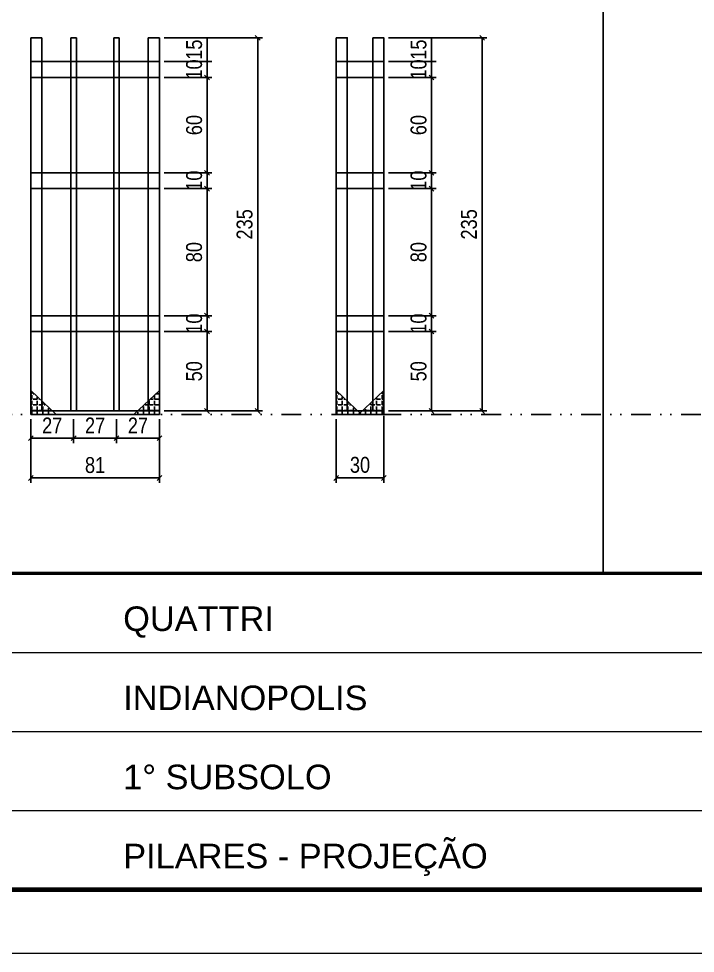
# Model space of a CAD drawing. Header units: millimetres. Extents: x 1945 to 8225, y 304 to 15137.
# Drawn here: x 7333 to 7759, y 1453 to 2041 of the extents above; entities that cross this region are included whole.
import ezdxf

# ---------------------------------------------------------------- set-up
doc = ezdxf.new("R2010")
doc.units = ezdxf.units.MM
for name, pattern in [('CONTINUO', [0]), ('DASHED', [0.75, 0.5, -0.25]), ('DIVIDE2', [0.625, 0.25, -0.125, 0, -0.125, 0, -0.125])]:
    doc.linetypes.add(name, pattern=pattern)
for name, color, linetype in [('00 - FELIPE', 2, 'Continuous'), ('COTA', 241, 'Continuous'), ('Nível', 160, 'Continuous'), ('SARR_2.2x10', 60, 'Continuous'), ('SARR_2.2x7', 40, 'Continuous'), ('SARR_3.5x7', 81, 'Continuous'), ('Texto Nível', 251, 'Continuous')]:
    doc.layers.add(name, color=color, linetype=linetype)
doc.layers.add('Folhas', color=255, linetype='Continuous', lineweight=9)
doc.layers.add('SARRAFO DE PRESSAO', color=251, linetype='DASHED', lineweight=9)
doc.styles.add('ARIAL', font='arial.ttf')
doc.styles.add('COTA TECNICA', font='techl___.ttf', dxfattribs={"height": 10})
doc.dimstyles.new('PAINEL', dxfattribs={"dimtxt": 10, "dimasz": 3, "dimexe": 3, "dimexo": 3, "dimgap": 3, "dimtad": 1, "dimdec": 1, "dimzin": 12, "dimdsep": 46, "dimtxsty": 'COTA TECNICA', "dimblk1": 'OBLIQUE', "dimblk2": 'OBLIQUE', "dimsah": 1, "dimcen": 0.9, "dimclrd": 4, "dimclre": 4, "dimclrt": 240, "dimadec": 1, "dimazin": 3, "dimtfac": 1, "dimtdec": 1, "dimtmove": 0, "dimatfit": 3, "dimfxl": 1, "dimtolj": 1, "dimtzin": 12, "dimarcsym": 0})
doc.dimstyles.new('PAINEL-NOVA', dxfattribs={"dimtxt": 10, "dimasz": 3, "dimexe": 3, "dimexo": 3, "dimgap": 3, "dimtad": 1, "dimdec": 1, "dimzin": 12, "dimdsep": 46, "dimtxsty": 'COTA TECNICA', "dimblk1": 'OBLIQUE', "dimblk2": 'OBLIQUE', "dimsah": 1, "dimcen": 0.9, "dimclrd": 4, "dimclre": 4, "dimclrt": 240, "dimadec": 1, "dimazin": 3, "dimtfac": 1, "dimtdec": 1, "dimtix": 1, "dimtmove": 0, "dimatfit": 3, "dimfxl": 1, "dimtolj": 1, "dimtzin": 12, "dimarcsym": 0})
pattern_1 = [(0, (33507.324, 9366.3574), (0, 3.4925), [2.54, -0.9525]), (90, (33507.324, 9366.3574), (-3.4925, 2e-16), [2.54, -0.9525])]

# ---------------------------------------------------------------- blocks, each defined once
blk = doc.blocks.new('9999999999')
at = {"color": 30, "linetype": 'CONTINUO'}
for p, q in [((98564.56, 34379.64), (99583.98, 34379.64)), ((98564.56, 34329.83), (99487.98, 34329.83)), ((98564.56, 34280.02), (99487.98, 34280.02))]:
    blk.add_line(p, q, dxfattribs=at)
at = {"color": 30, "linetype": 'CONTINUO', "const_width": 2}
blk.add_lwpolyline([(99583.98, 34230.21), (99583.98, 34414.45, 0.414214), (99568.98, 34429.45), (98228.98, 34429.45, 0.414214), (98213.98, 34414.45), (98213.98, 34245.21, 0.414214), (98228.98, 34230.21), (99583.98, 34230.21)], format="xyb", dxfattribs=at)
at = {"layer": 'Folhas'}
blk.add_lwpolyline([(98138.98, 34190.21), (99623.98, 34190.21), (99623.98, 35240.21), (98138.98, 35240.21)], close=True, dxfattribs=at)
at = {"layer": 'Folhas', "color": 30, "const_width": 3}
blk.add_lwpolyline([(98213.98, 34230.21), (99583.98, 34230.21), (99583.98, 35200.21), (98213.98, 35200.21)], close=True, dxfattribs=at)
at = {"color": 7, "linetype": 'Continuous', "ltscale": 5, "style": 'ARIAL'}
for s, height, p in [('QUATTRI', 15.483, (98837.68, 34393.13)), ('INDIANOPOLIS', 15.4829, (98837.68, 34343.32)), ('1° SUBSOLO', 15.483, (98837.68, 34293.51)), ('PILARES - PROJEÇÃO', 15.4829, (98837.68, 34243.7))]:
    blk.add_text(s, height=height, dxfattribs=at).set_placement(p)
blk = doc.blocks.new('_Oblique')
at = {"color": 0, "linetype": 'ByBlock', "lineweight": -2}
blk.add_line((-0.5, -0.5), (0.5, 0.5), dxfattribs=at)
blk = doc.blocks.new('*D1193')
at = {"layer": 'COTA', "color": 4, "linetype": 'Continuous', "lineweight": -2, "ltscale": 30, "transparency": 16777216}
for p, q in [((7424.36, 1844.27), (7454.36, 1844.27)), ((7451.36, 1794.27), (7451.36, 1844.27)), ((7424.36, 1794.27), (7454.36, 1794.27))]:
    blk.add_line(p, q, dxfattribs=at)
at = {"layer": 'Defpoints', "color": 0, "linetype": 'Continuous', "ltscale": 30, "transparency": 16777216}
for p in [(7421.36, 1844.27), (7451.36, 1844.27), (7421.36, 1794.27)]:
    blk.add_point(p, dxfattribs=at)
at = {"layer": 'COTA', "color": 4, "linetype": 'Continuous', "lineweight": -2, "ltscale": 30, "transparency": 16777216, "xscale": 3, "yscale": 3, "zscale": 3}
for p, rotation in [((7451.36, 1844.27), 90), ((7451.36, 1794.27), 270)]:
    blk.add_blockref('_Oblique', p, dxfattribs=dict(at, rotation=rotation))
at = {"layer": 'COTA', "color": 240, "linetype": 'Continuous', "ltscale": 30, "transparency": 16777216, "insert": (7443.26, 1819.27), "char_height": 10, "attachment_point": 5, "rotation": 90, "style": 'COTA TECNICA'}
blk.add_mtext('\\A1;50', dxfattribs=at)
blk = doc.blocks.new('*D1194')
at = {"layer": 'COTA', "color": 4, "linetype": 'Continuous', "lineweight": -2, "ltscale": 30, "transparency": 16777216}
for p, q in [((7424.36, 1854.27), (7454.36, 1854.27)), ((7451.36, 1844.27), (7451.36, 1854.27)), ((7424.36, 1844.27), (7454.36, 1844.27))]:
    blk.add_line(p, q, dxfattribs=at)
at = {"layer": 'Defpoints', "color": 0, "linetype": 'Continuous', "ltscale": 30, "transparency": 16777216}
for p in [(7421.36, 1854.27), (7451.36, 1854.27), (7421.36, 1844.27)]:
    blk.add_point(p, dxfattribs=at)
at = {"layer": 'COTA', "color": 240, "linetype": 'Continuous', "ltscale": 30, "transparency": 16777216, "insert": (7443.26, 1849.27), "char_height": 10, "attachment_point": 5, "rotation": 90, "style": 'COTA TECNICA'}
blk.add_mtext('\\A1;10', dxfattribs=at)
blk = doc.blocks.new('*D1195')
at = {"layer": 'COTA', "color": 4, "linetype": 'Continuous', "lineweight": -2, "ltscale": 30, "transparency": 16777216}
for p, q in [((7424.36, 1934.27), (7454.36, 1934.27)), ((7451.36, 1854.27), (7451.36, 1934.27)), ((7424.36, 1854.27), (7454.36, 1854.27))]:
    blk.add_line(p, q, dxfattribs=at)
at = {"layer": 'Defpoints', "color": 0, "linetype": 'Continuous', "ltscale": 30, "transparency": 16777216}
for p in [(7421.36, 1934.27), (7451.36, 1934.27), (7421.36, 1854.27)]:
    blk.add_point(p, dxfattribs=at)
at = {"layer": 'COTA', "color": 4, "linetype": 'Continuous', "lineweight": -2, "ltscale": 30, "transparency": 16777216, "xscale": 3, "yscale": 3, "zscale": 3}
for p, rotation in [((7451.36, 1934.27), 90), ((7451.36, 1854.27), 270)]:
    blk.add_blockref('_Oblique', p, dxfattribs=dict(at, rotation=rotation))
at = {"layer": 'COTA', "color": 240, "linetype": 'Continuous', "ltscale": 30, "transparency": 16777216, "insert": (7443.24, 1894.27), "char_height": 10, "attachment_point": 5, "rotation": 90, "style": 'COTA TECNICA'}
blk.add_mtext('\\A1;80', dxfattribs=at)
blk = doc.blocks.new('*D1196')
at = {"layer": 'COTA', "color": 4, "linetype": 'Continuous', "lineweight": -2, "ltscale": 30, "transparency": 16777216}
for p, q in [((7424.36, 1944.27), (7454.36, 1944.27)), ((7451.36, 1934.27), (7451.36, 1944.27)), ((7424.36, 1934.27), (7454.36, 1934.27))]:
    blk.add_line(p, q, dxfattribs=at)
at = {"layer": 'Defpoints', "color": 0, "linetype": 'Continuous', "ltscale": 30, "transparency": 16777216}
for p in [(7421.36, 1944.27), (7451.36, 1944.27), (7421.36, 1934.27)]:
    blk.add_point(p, dxfattribs=at)
at = {"layer": 'COTA', "color": 240, "linetype": 'Continuous', "ltscale": 30, "transparency": 16777216, "insert": (7443.26, 1939.27), "char_height": 10, "attachment_point": 5, "rotation": 90, "style": 'COTA TECNICA'}
blk.add_mtext('\\A1;10', dxfattribs=at)
blk = doc.blocks.new('*D1197')
at = {"layer": 'COTA', "color": 4, "linetype": 'Continuous', "lineweight": -2, "ltscale": 30, "transparency": 16777216}
for p, q in [((7424.36, 2004.27), (7454.36, 2004.27)), ((7451.36, 1944.27), (7451.36, 2004.27)), ((7424.36, 1944.27), (7454.36, 1944.27))]:
    blk.add_line(p, q, dxfattribs=at)
at = {"layer": 'Defpoints', "color": 0, "linetype": 'Continuous', "ltscale": 30, "transparency": 16777216}
for p in [(7421.36, 2004.27), (7451.36, 2004.27), (7421.36, 1944.27)]:
    blk.add_point(p, dxfattribs=at)
at = {"layer": 'COTA', "color": 4, "linetype": 'Continuous', "lineweight": -2, "ltscale": 30, "transparency": 16777216, "xscale": 3, "yscale": 3, "zscale": 3}
for p, rotation in [((7451.36, 2004.27), 90), ((7451.36, 1944.27), 270)]:
    blk.add_blockref('_Oblique', p, dxfattribs=dict(at, rotation=rotation))
at = {"layer": 'COTA', "color": 240, "linetype": 'Continuous', "ltscale": 30, "transparency": 16777216, "insert": (7443.26, 1974.27), "char_height": 10, "attachment_point": 5, "rotation": 90, "style": 'COTA TECNICA'}
blk.add_mtext('\\A1;60', dxfattribs=at)
blk = doc.blocks.new('*D1198')
at = {"layer": 'COTA', "color": 4, "linetype": 'Continuous', "lineweight": -2, "ltscale": 30, "transparency": 16777216}
for p, q in [((7424.36, 2014.27), (7454.36, 2014.27)), ((7451.36, 2004.27), (7451.36, 2014.27)), ((7424.36, 2004.27), (7454.36, 2004.27))]:
    blk.add_line(p, q, dxfattribs=at)
at = {"layer": 'Defpoints', "color": 0, "linetype": 'Continuous', "ltscale": 30, "transparency": 16777216}
for p in [(7421.36, 2014.27), (7451.36, 2014.27), (7421.36, 2004.27)]:
    blk.add_point(p, dxfattribs=at)
at = {"layer": 'COTA', "color": 240, "linetype": 'Continuous', "ltscale": 30, "transparency": 16777216, "insert": (7443.26, 2009.27), "char_height": 10, "attachment_point": 5, "rotation": 90, "style": 'COTA TECNICA'}
blk.add_mtext('\\A1;10', dxfattribs=at)
blk = doc.blocks.new('*D1199')
at = {"layer": 'COTA', "color": 4, "linetype": 'Continuous', "lineweight": -2, "ltscale": 30, "transparency": 16777216}
for p, q in [((7424.36, 2029.27), (7454.36, 2029.27)), ((7451.36, 2014.27), (7451.36, 2029.27)), ((7424.36, 2014.27), (7454.36, 2014.27))]:
    blk.add_line(p, q, dxfattribs=at)
at = {"layer": 'Defpoints', "color": 0, "linetype": 'Continuous', "ltscale": 30, "transparency": 16777216}
for p in [(7421.36, 2029.27), (7451.36, 2029.27), (7421.36, 2014.27)]:
    blk.add_point(p, dxfattribs=at)
at = {"layer": 'COTA', "color": 240, "linetype": 'Continuous', "ltscale": 30, "transparency": 16777216, "insert": (7443.26, 2021.77), "char_height": 10, "attachment_point": 5, "rotation": 90, "style": 'COTA TECNICA'}
blk.add_mtext('\\A1;15', dxfattribs=at)
blk = doc.blocks.new('*D1200')
at = {"layer": 'COTA', "color": 4, "linetype": 'Continuous', "lineweight": -2, "ltscale": 30, "transparency": 16777216}
for p, q in [((7340.36, 1789.07), (7340.36, 1749.07)), ((7421.36, 1789.07), (7421.36, 1749.07)), ((7340.36, 1752.07), (7421.36, 1752.07))]:
    blk.add_line(p, q, dxfattribs=at)
at = {"layer": 'Defpoints', "color": 0, "linetype": 'Continuous', "ltscale": 30, "transparency": 16777216}
for p in [(7340.36, 1792.07), (7421.36, 1792.07), (7421.36, 1752.07)]:
    blk.add_point(p, dxfattribs=at)
at = {"layer": 'COTA', "color": 4, "linetype": 'Continuous', "lineweight": -2, "ltscale": 30, "transparency": 16777216, "xscale": 3, "yscale": 3, "zscale": 3, "rotation": 180}
blk.add_blockref('_Oblique', (7340.36, 1752.07), dxfattribs=at)
at = {"layer": 'COTA', "color": 4, "linetype": 'Continuous', "lineweight": -2, "ltscale": 30, "transparency": 16777216, "xscale": 3, "yscale": 3, "zscale": 3}
blk.add_blockref('_Oblique', (7421.36, 1752.07), dxfattribs=at)
at = {"layer": 'COTA', "color": 240, "linetype": 'Continuous', "ltscale": 30, "transparency": 16777216, "insert": (7380.86, 1760.16), "char_height": 10, "attachment_point": 5, "style": 'COTA TECNICA'}
blk.add_mtext('\\A1;81', dxfattribs=at)
blk = doc.blocks.new('*D1201')
at = {"layer": 'COTA', "color": 4, "linetype": 'Continuous', "lineweight": -2, "ltscale": 30, "transparency": 16777216}
for p, q in [((7340.36, 1789.07), (7340.36, 1774.07)), ((7367.36, 1789.07), (7367.36, 1774.07)), ((7340.36, 1777.07), (7367.36, 1777.07))]:
    blk.add_line(p, q, dxfattribs=at)
at = {"layer": 'Defpoints', "color": 0, "linetype": 'Continuous', "ltscale": 30, "transparency": 16777216}
for p in [(7340.36, 1792.07), (7367.36, 1792.07), (7367.36, 1777.07)]:
    blk.add_point(p, dxfattribs=at)
at = {"layer": 'COTA', "color": 4, "linetype": 'Continuous', "lineweight": -2, "ltscale": 30, "transparency": 16777216, "xscale": 3, "yscale": 3, "zscale": 3, "rotation": 180}
blk.add_blockref('_Oblique', (7340.36, 1777.07), dxfattribs=at)
at = {"layer": 'COTA', "color": 4, "linetype": 'Continuous', "lineweight": -2, "ltscale": 30, "transparency": 16777216, "xscale": 3, "yscale": 3, "zscale": 3}
blk.add_blockref('_Oblique', (7367.36, 1777.07), dxfattribs=at)
at = {"layer": 'COTA', "color": 240, "linetype": 'Continuous', "ltscale": 30, "transparency": 16777216, "insert": (7353.86, 1785.14), "char_height": 10, "attachment_point": 5, "style": 'COTA TECNICA'}
blk.add_mtext('\\A1;27', dxfattribs=at)
blk = doc.blocks.new('*D1202')
at = {"layer": 'COTA', "color": 4, "linetype": 'Continuous', "lineweight": -2, "ltscale": 30, "transparency": 16777216}
for p, q in [((7367.36, 1789.07), (7367.36, 1774.07)), ((7394.36, 1789.07), (7394.36, 1774.07)), ((7367.36, 1777.07), (7394.36, 1777.07))]:
    blk.add_line(p, q, dxfattribs=at)
at = {"layer": 'Defpoints', "color": 0, "linetype": 'Continuous', "ltscale": 30, "transparency": 16777216}
for p in [(7367.36, 1792.07), (7394.36, 1792.07), (7394.36, 1777.07)]:
    blk.add_point(p, dxfattribs=at)
at = {"layer": 'COTA', "color": 4, "linetype": 'Continuous', "lineweight": -2, "ltscale": 30, "transparency": 16777216, "xscale": 3, "yscale": 3, "zscale": 3, "rotation": 180}
blk.add_blockref('_Oblique', (7367.36, 1777.07), dxfattribs=at)
at = {"layer": 'COTA', "color": 4, "linetype": 'Continuous', "lineweight": -2, "ltscale": 30, "transparency": 16777216, "xscale": 3, "yscale": 3, "zscale": 3}
blk.add_blockref('_Oblique', (7394.36, 1777.07), dxfattribs=at)
at = {"layer": 'COTA', "color": 240, "linetype": 'Continuous', "ltscale": 30, "transparency": 16777216, "insert": (7380.86, 1785.14), "char_height": 10, "attachment_point": 5, "style": 'COTA TECNICA'}
blk.add_mtext('\\A1;27', dxfattribs=at)
blk = doc.blocks.new('*D1203')
at = {"layer": 'COTA', "color": 4, "linetype": 'Continuous', "lineweight": -2, "ltscale": 30, "transparency": 16777216}
for p, q in [((7394.36, 1789.07), (7394.36, 1774.07)), ((7421.36, 1789.07), (7421.36, 1774.07)), ((7394.36, 1777.07), (7421.36, 1777.07))]:
    blk.add_line(p, q, dxfattribs=at)
at = {"layer": 'Defpoints', "color": 0, "linetype": 'Continuous', "ltscale": 30, "transparency": 16777216}
for p in [(7394.36, 1792.07), (7421.36, 1792.07), (7421.36, 1777.07)]:
    blk.add_point(p, dxfattribs=at)
at = {"layer": 'COTA', "color": 4, "linetype": 'Continuous', "lineweight": -2, "ltscale": 30, "transparency": 16777216, "xscale": 3, "yscale": 3, "zscale": 3, "rotation": 180}
blk.add_blockref('_Oblique', (7394.36, 1777.07), dxfattribs=at)
at = {"layer": 'COTA', "color": 4, "linetype": 'Continuous', "lineweight": -2, "ltscale": 30, "transparency": 16777216, "xscale": 3, "yscale": 3, "zscale": 3}
blk.add_blockref('_Oblique', (7421.36, 1777.07), dxfattribs=at)
at = {"layer": 'COTA', "color": 240, "linetype": 'Continuous', "ltscale": 30, "transparency": 16777216, "insert": (7407.86, 1785.14), "char_height": 10, "attachment_point": 5, "style": 'COTA TECNICA'}
blk.add_mtext('\\A1;27', dxfattribs=at)
blk = doc.blocks.new('GRA-D2')
at = {"layer": 'SARR_2.2x10'}
h = blk.add_hatch(dxfattribs=at)
h.set_pattern_fill('ANGLE', color=256, scale=0.5)
h.set_pattern_definition(pattern_1)
h.paths.add_polyline_path([(-7, 8), (0, 15), (0, 2.2), (-7, 2.2)])
h = blk.add_hatch(dxfattribs=at)
h.set_pattern_fill('ANGLE', color=256, scale=0.5)
h.set_pattern_definition(pattern_1)
h.paths.add_polyline_path([(-7, 8), (-7, 2.2), (-12.8, 2.2)])
h = blk.add_hatch(dxfattribs=at)
h.set_pattern_fill('ANGLE', color=256, scale=0.5)
h.set_pattern_definition(pattern_1)
h.paths.add_polyline_path([(-12.8, 2.2), (0, 2.2), (0, 0), (-15, 0)])
for p, q in [((-16, 0), (0, 15)), ((0, 0), (0, 15)), ((0, 0), (-16, 0))]:
    blk.add_line(p, q, dxfattribs=at)
at = {"layer": 'SARR_2.2x7'}
blk.add_line((0, 0), (0, 2.2), dxfattribs=at)
blk = doc.blocks.new('GRA-E2')
at = {"layer": 'SARR_2.2x7', "linetype": 'Continuous', "ltscale": 30, "xscale": -1}
blk.add_blockref('GRA-D2', (0, 0), dxfattribs=at)
blk = doc.blocks.new('*D1871')
at = {"layer": '00 - FELIPE', "color": 4, "lineweight": -2, "transparency": 16777216}
for p, q in [((7424.36, 2029.27), (7486.25, 2029.27)), ((7483.25, 1794.27), (7483.25, 2029.27)), ((7424.36, 1794.27), (7486.25, 1794.27))]:
    blk.add_line(p, q, dxfattribs=at)
at = {"layer": 'Defpoints', "color": 0, "transparency": 16777216}
for p in [(7421.36, 2029.27), (7483.25, 2029.27), (7421.36, 1794.27)]:
    blk.add_point(p, dxfattribs=at)
at = {"layer": '00 - FELIPE', "color": 4, "lineweight": -2, "transparency": 16777216, "xscale": 3, "yscale": 3, "zscale": 3}
for p, rotation in [((7483.25, 2029.27), 90), ((7483.25, 1794.27), 270)]:
    blk.add_blockref('_Oblique', p, dxfattribs=dict(at, rotation=rotation))
at = {"layer": '00 - FELIPE', "color": 240, "transparency": 16777216, "insert": (7475.03, 1911.77), "char_height": 10, "attachment_point": 5, "rotation": 90, "style": 'COTA TECNICA'}
blk.add_mtext('\\A1;235', dxfattribs=at)
blk = doc.blocks.new('*D1875')
at = {"layer": '00 - FELIPE', "color": 4, "lineweight": -2, "transparency": 16777216}
for p, q in [((7532.68, 1789.07), (7532.68, 1749.07)), ((7562.68, 1791.27), (7562.68, 1749.07)), ((7532.68, 1752.07), (7562.68, 1752.07))]:
    blk.add_line(p, q, dxfattribs=at)
at = {"layer": 'Defpoints', "color": 0, "transparency": 16777216}
for p in [(7532.68, 1792.07), (7562.68, 1794.27), (7562.68, 1752.07)]:
    blk.add_point(p, dxfattribs=at)
at = {"layer": '00 - FELIPE', "color": 4, "lineweight": -2, "transparency": 16777216, "xscale": 3, "yscale": 3, "zscale": 3, "rotation": 180}
blk.add_blockref('_Oblique', (7532.68, 1752.07), dxfattribs=at)
at = {"layer": '00 - FELIPE', "color": 4, "lineweight": -2, "transparency": 16777216, "xscale": 3, "yscale": 3, "zscale": 3}
blk.add_blockref('_Oblique', (7562.68, 1752.07), dxfattribs=at)
at = {"layer": '00 - FELIPE', "color": 240, "transparency": 16777216, "insert": (7547.68, 1760.29), "char_height": 10, "attachment_point": 5, "style": 'COTA TECNICA'}
blk.add_mtext('\\A1;30', dxfattribs=at)
blk = doc.blocks.new('*D1876')
at = {"layer": 'COTA', "color": 4, "linetype": 'Continuous', "lineweight": -2, "ltscale": 30, "transparency": 16777216}
for p, q in [((7565.68, 1844.27), (7595.68, 1844.27)), ((7592.68, 1794.27), (7592.68, 1844.27)), ((7565.68, 1794.27), (7595.68, 1794.27))]:
    blk.add_line(p, q, dxfattribs=at)
at = {"layer": 'Defpoints', "color": 0, "linetype": 'Continuous', "ltscale": 30, "transparency": 16777216}
for p in [(7562.68, 1844.27), (7592.68, 1844.27), (7562.68, 1794.27)]:
    blk.add_point(p, dxfattribs=at)
at = {"layer": 'COTA', "color": 4, "linetype": 'Continuous', "lineweight": -2, "ltscale": 30, "transparency": 16777216, "xscale": 3, "yscale": 3, "zscale": 3}
for p, rotation in [((7592.68, 1844.27), 90), ((7592.68, 1794.27), 270)]:
    blk.add_blockref('_Oblique', p, dxfattribs=dict(at, rotation=rotation))
at = {"layer": 'COTA', "color": 240, "linetype": 'Continuous', "ltscale": 30, "transparency": 16777216, "insert": (7584.57, 1819.27), "char_height": 10, "attachment_point": 5, "rotation": 90, "style": 'COTA TECNICA'}
blk.add_mtext('\\A1;50', dxfattribs=at)
blk = doc.blocks.new('*D1877')
at = {"layer": 'COTA', "color": 4, "linetype": 'Continuous', "lineweight": -2, "ltscale": 30, "transparency": 16777216}
for p, q in [((7565.68, 1854.27), (7595.68, 1854.27)), ((7592.68, 1844.27), (7592.68, 1854.27)), ((7565.68, 1844.27), (7595.68, 1844.27))]:
    blk.add_line(p, q, dxfattribs=at)
at = {"layer": 'Defpoints', "color": 0, "linetype": 'Continuous', "ltscale": 30, "transparency": 16777216}
for p in [(7562.68, 1854.27), (7592.68, 1854.27), (7562.68, 1844.27)]:
    blk.add_point(p, dxfattribs=at)
at = {"layer": 'COTA', "color": 240, "linetype": 'Continuous', "ltscale": 30, "transparency": 16777216, "insert": (7584.58, 1849.27), "char_height": 10, "attachment_point": 5, "rotation": 90, "style": 'COTA TECNICA'}
blk.add_mtext('\\A1;10', dxfattribs=at)
blk = doc.blocks.new('*D1878')
at = {"layer": 'COTA', "color": 4, "linetype": 'Continuous', "lineweight": -2, "ltscale": 30, "transparency": 16777216}
for p, q in [((7565.68, 1934.27), (7595.68, 1934.27)), ((7592.68, 1854.27), (7592.68, 1934.27)), ((7565.68, 1854.27), (7595.68, 1854.27))]:
    blk.add_line(p, q, dxfattribs=at)
at = {"layer": 'Defpoints', "color": 0, "linetype": 'Continuous', "ltscale": 30, "transparency": 16777216}
for p in [(7562.68, 1934.27), (7592.68, 1934.27), (7562.68, 1854.27)]:
    blk.add_point(p, dxfattribs=at)
at = {"layer": 'COTA', "color": 4, "linetype": 'Continuous', "lineweight": -2, "ltscale": 30, "transparency": 16777216, "xscale": 3, "yscale": 3, "zscale": 3}
for p, rotation in [((7592.68, 1934.27), 90), ((7592.68, 1854.27), 270)]:
    blk.add_blockref('_Oblique', p, dxfattribs=dict(at, rotation=rotation))
at = {"layer": 'COTA', "color": 240, "linetype": 'Continuous', "ltscale": 30, "transparency": 16777216, "insert": (7584.56, 1894.27), "char_height": 10, "attachment_point": 5, "rotation": 90, "style": 'COTA TECNICA'}
blk.add_mtext('\\A1;80', dxfattribs=at)
blk = doc.blocks.new('*D1879')
at = {"layer": 'COTA', "color": 4, "linetype": 'Continuous', "lineweight": -2, "ltscale": 30, "transparency": 16777216}
for p, q in [((7565.68, 1944.27), (7595.68, 1944.27)), ((7592.68, 1934.27), (7592.68, 1944.27)), ((7565.68, 1934.27), (7595.68, 1934.27))]:
    blk.add_line(p, q, dxfattribs=at)
at = {"layer": 'Defpoints', "color": 0, "linetype": 'Continuous', "ltscale": 30, "transparency": 16777216}
for p in [(7562.68, 1944.27), (7592.68, 1944.27), (7562.68, 1934.27)]:
    blk.add_point(p, dxfattribs=at)
at = {"layer": 'COTA', "color": 240, "linetype": 'Continuous', "ltscale": 30, "transparency": 16777216, "insert": (7584.58, 1939.27), "char_height": 10, "attachment_point": 5, "rotation": 90, "style": 'COTA TECNICA'}
blk.add_mtext('\\A1;10', dxfattribs=at)
blk = doc.blocks.new('*D1880')
at = {"layer": 'COTA', "color": 4, "linetype": 'Continuous', "lineweight": -2, "ltscale": 30, "transparency": 16777216}
for p, q in [((7565.68, 2004.27), (7595.68, 2004.27)), ((7592.68, 1944.27), (7592.68, 2004.27)), ((7565.68, 1944.27), (7595.68, 1944.27))]:
    blk.add_line(p, q, dxfattribs=at)
at = {"layer": 'Defpoints', "color": 0, "linetype": 'Continuous', "ltscale": 30, "transparency": 16777216}
for p in [(7562.68, 2004.27), (7592.68, 2004.27), (7562.68, 1944.27)]:
    blk.add_point(p, dxfattribs=at)
at = {"layer": 'COTA', "color": 4, "linetype": 'Continuous', "lineweight": -2, "ltscale": 30, "transparency": 16777216, "xscale": 3, "yscale": 3, "zscale": 3}
for p, rotation in [((7592.68, 2004.27), 90), ((7592.68, 1944.27), 270)]:
    blk.add_blockref('_Oblique', p, dxfattribs=dict(at, rotation=rotation))
at = {"layer": 'COTA', "color": 240, "linetype": 'Continuous', "ltscale": 30, "transparency": 16777216, "insert": (7584.58, 1974.27), "char_height": 10, "attachment_point": 5, "rotation": 90, "style": 'COTA TECNICA'}
blk.add_mtext('\\A1;60', dxfattribs=at)
blk = doc.blocks.new('*D1881')
at = {"layer": 'COTA', "color": 4, "linetype": 'Continuous', "lineweight": -2, "ltscale": 30, "transparency": 16777216}
for p, q in [((7565.68, 2014.27), (7595.68, 2014.27)), ((7592.68, 2004.27), (7592.68, 2014.27)), ((7565.68, 2004.27), (7595.68, 2004.27))]:
    blk.add_line(p, q, dxfattribs=at)
at = {"layer": 'Defpoints', "color": 0, "linetype": 'Continuous', "ltscale": 30, "transparency": 16777216}
for p in [(7562.68, 2014.27), (7592.68, 2014.27), (7562.68, 2004.27)]:
    blk.add_point(p, dxfattribs=at)
at = {"layer": 'COTA', "color": 240, "linetype": 'Continuous', "ltscale": 30, "transparency": 16777216, "insert": (7584.58, 2009.27), "char_height": 10, "attachment_point": 5, "rotation": 90, "style": 'COTA TECNICA'}
blk.add_mtext('\\A1;10', dxfattribs=at)
blk = doc.blocks.new('*D1882')
at = {"layer": 'COTA', "color": 4, "linetype": 'Continuous', "lineweight": -2, "ltscale": 30, "transparency": 16777216}
for p, q in [((7565.68, 2029.27), (7595.68, 2029.27)), ((7592.68, 2014.27), (7592.68, 2029.27)), ((7565.68, 2014.27), (7595.68, 2014.27))]:
    blk.add_line(p, q, dxfattribs=at)
at = {"layer": 'Defpoints', "color": 0, "linetype": 'Continuous', "ltscale": 30, "transparency": 16777216}
for p in [(7562.68, 2029.27), (7592.68, 2029.27), (7562.68, 2014.27)]:
    blk.add_point(p, dxfattribs=at)
at = {"layer": 'COTA', "color": 240, "linetype": 'Continuous', "ltscale": 30, "transparency": 16777216, "insert": (7584.57, 2021.77), "char_height": 10, "attachment_point": 5, "rotation": 90, "style": 'COTA TECNICA'}
blk.add_mtext('\\A1;15', dxfattribs=at)
blk = doc.blocks.new('*D1883')
at = {"layer": '00 - FELIPE', "color": 4, "lineweight": -2, "transparency": 16777216}
for p, q in [((7565.68, 2029.27), (7627.57, 2029.27)), ((7624.57, 1794.27), (7624.57, 2029.27)), ((7565.68, 1794.27), (7627.57, 1794.27))]:
    blk.add_line(p, q, dxfattribs=at)
at = {"layer": 'Defpoints', "color": 0, "transparency": 16777216}
for p in [(7562.68, 2029.27), (7624.57, 2029.27), (7562.68, 1794.27)]:
    blk.add_point(p, dxfattribs=at)
at = {"layer": '00 - FELIPE', "color": 4, "lineweight": -2, "transparency": 16777216, "xscale": 3, "yscale": 3, "zscale": 3}
for p, rotation in [((7624.57, 2029.27), 90), ((7624.57, 1794.27), 270)]:
    blk.add_blockref('_Oblique', p, dxfattribs=dict(at, rotation=rotation))
at = {"layer": '00 - FELIPE', "color": 240, "transparency": 16777216, "insert": (7616.35, 1911.77), "char_height": 10, "attachment_point": 5, "rotation": 90, "style": 'COTA TECNICA'}
blk.add_mtext('\\A1;235', dxfattribs=at)

msp = doc.modelspace()

# ---------------------------------------------------------------- linework, layer by layer
at = {"layer": 'Nível', "color": 4, "linetype": 'DIVIDE2', "ltscale": 50}
msp.add_line((6774.86, 1792.07), (8144.86, 1792.07), dxfattribs=at)
at = {"layer": 'SARR_2.2x10', "linetype": 'Continuous', "ltscale": 30}
for p, q in [((7421.36, 2014.27), (7340.36, 2014.27)), ((7340.36, 2014.27), (7340.36, 2004.27)), ((7421.36, 2004.27), (7421.36, 2014.27)), ((7562.68, 2014.27), (7532.68, 2014.27)), ((7532.68, 2014.27), (7532.68, 2004.27)), ((7562.68, 2004.27), (7562.68, 2014.27)), ((7340.36, 2004.27), (7421.36, 2004.27)), ((7532.68, 2004.27), (7562.68, 2004.27)), ((7421.36, 1944.27), (7340.36, 1944.27)), ((7340.36, 1944.27), (7340.36, 1934.27)), ((7421.36, 1934.27), (7421.36, 1944.27)), ((7562.68, 1944.27), (7532.68, 1944.27)), ((7532.68, 1944.27), (7532.68, 1934.27)), ((7562.68, 1934.27), (7562.68, 1944.27)), ((7340.36, 1934.27), (7421.36, 1934.27)), ((7532.68, 1934.27), (7562.68, 1934.27)), ((7421.36, 1854.27), (7340.36, 1854.27)), ((7340.36, 1854.27), (7340.36, 1844.27)), ((7421.36, 1844.27), (7421.36, 1854.27)), ((7562.68, 1854.27), (7532.68, 1854.27)), ((7532.68, 1854.27), (7532.68, 1844.27)), ((7562.68, 1844.27), (7562.68, 1854.27)), ((7340.36, 1844.27), (7421.36, 1844.27)), ((7532.68, 1844.27), (7562.68, 1844.27))]:
    msp.add_line(p, q, dxfattribs=at)
at = {"layer": 'SARR_2.2x7', "linetype": 'Continuous', "ltscale": 30}
for p, q in [((7340.36, 2029.27), (7340.36, 1792.07)), ((7347.36, 2029.27), (7340.36, 2029.27)), ((7347.36, 1794.27), (7347.36, 2029.27)), ((7421.36, 2029.27), (7414.36, 2029.27)), ((7414.36, 2029.27), (7414.36, 1794.27)), ((7421.36, 1794.27), (7421.36, 2029.27)), ((7421.36, 1794.27), (7340.36, 1794.27)), ((7340.36, 1792.07), (7421.36, 1792.07))]:
    msp.add_line(p, q, dxfattribs=at)
for points in [[(7532.68, 2029.27), (7539.68, 2029.27), (7539.68, 1794.27), (7532.68, 1794.27)], [(7555.68, 2029.27), (7562.68, 2029.27), (7562.68, 1794.27), (7555.68, 1794.27)], [(7532.68, 1792.07), (7562.68, 1792.07), (7562.68, 1794.27), (7532.68, 1794.27)]]:
    msp.add_lwpolyline(points, close=True, dxfattribs=at)
at = {"layer": 'SARR_3.5x7', "linetype": 'Continuous', "ltscale": 30}
for p, q in [((7369.11, 2029.27), (7365.61, 2029.27)), ((7365.61, 2029.27), (7365.61, 1794.27)), ((7369.11, 1794.27), (7369.11, 2029.27)), ((7396.11, 2029.27), (7392.61, 2029.27)), ((7392.61, 2029.27), (7392.61, 1794.27)), ((7396.11, 1794.27), (7396.11, 2029.27)), ((7365.61, 1794.27), (7369.11, 1794.27)), ((7392.61, 1794.27), (7396.11, 1794.27))]:
    msp.add_line(p, q, dxfattribs=at)
at = {"layer": 'Texto Nível'}
msp.add_line((7700.89, 1692.03), (7700.89, 2462.78), dxfattribs=at)

# ---------------------------------------------------------------- block references
at = {"layer": 'SARR_2.2x7', "linetype": 'Continuous', "ltscale": 30}
for name, p in [('GRA-E2', (7340.36, 1792.07)), ('GRA-D2', (7421.36, 1792.07)), ('GRA-E2', (7532.68, 1792.07))]:
    msp.add_blockref(name, p, dxfattribs=at)
at = {"layer": 'SARR_2.2x7', "linetype": 'Continuous', "ltscale": 30, "xscale": -1}
msp.add_blockref('GRA-E2', (7562.68, 1792.07), dxfattribs=at)
at = {"layer": 'SARRAFO DE PRESSAO', "color": 6, "linetype": 'ByBlock'}
msp.add_blockref('9999999999', (-91439.12, -32737.42), dxfattribs=at)

# ---------------------------------------------------------------- dimensions: what is measured, and where the dimension line sits
at = {"layer": '00 - FELIPE'}
for base, p1, p2, picture, middle in [((7483.25, 2029.27), (7421.36, 1794.27), (7421.36, 2029.27), '*D1871', (7475.03, 1911.77)), ((7624.57, 2029.27), (7562.68, 1794.27), (7562.68, 2029.27), '*D1883', (7616.35, 1911.77))]:
    dim = msp.add_linear_dim(base=base, p1=p1, p2=p2, angle=90, dimstyle='PAINEL', dxfattribs=at)
    dim.commit()
    dim.dimension.update_dxf_attribs({"geometry": picture, "text_midpoint": middle})
dim = msp.add_linear_dim(base=(7562.68, 1752.07), p1=(7532.68, 1792.07), p2=(7562.68, 1794.27), dimstyle='PAINEL', dxfattribs=at)
dim.commit()
dim.dimension.update_dxf_attribs({"geometry": '*D1875', "text_midpoint": (7547.68, 1760.29)})
at = {"layer": 'COTA', "linetype": 'Continuous', "ltscale": 30}
for base, p1, p2, picture, middle in [((7451.36, 2029.27), (7421.36, 2014.27), (7421.36, 2029.27), '*D1199', (7443.26, 2021.77)), ((7592.68, 2029.27), (7562.68, 2014.27), (7562.68, 2029.27), '*D1882', (7584.57, 2021.77)), ((7451.36, 2014.27), (7421.36, 2004.27), (7421.36, 2014.27), '*D1198', (7443.26, 2009.27)), ((7592.68, 2014.27), (7562.68, 2004.27), (7562.68, 2014.27), '*D1881', (7584.58, 2009.27)), ((7451.36, 2004.27), (7421.36, 1944.27), (7421.36, 2004.27), '*D1197', (7443.26, 1974.27)), ((7592.68, 2004.27), (7562.68, 1944.27), (7562.68, 2004.27), '*D1880', (7584.58, 1974.27)), ((7451.36, 1944.27), (7421.36, 1934.27), (7421.36, 1944.27), '*D1196', (7443.26, 1939.27)), ((7592.68, 1944.27), (7562.68, 1934.27), (7562.68, 1944.27), '*D1879', (7584.58, 1939.27)), ((7451.36, 1934.27), (7421.36, 1854.27), (7421.36, 1934.27), '*D1195', (7443.24, 1894.27)), ((7592.68, 1934.27), (7562.68, 1854.27), (7562.68, 1934.27), '*D1878', (7584.56, 1894.27)), ((7451.36, 1854.27), (7421.36, 1844.27), (7421.36, 1854.27), '*D1194', (7443.26, 1849.27)), ((7592.68, 1854.27), (7562.68, 1844.27), (7562.68, 1854.27), '*D1877', (7584.58, 1849.27)), ((7451.36, 1844.27), (7421.36, 1794.27), (7421.36, 1844.27), '*D1193', (7443.26, 1819.27)), ((7592.68, 1844.27), (7562.68, 1794.27), (7562.68, 1844.27), '*D1876', (7584.57, 1819.27))]:
    dim = msp.add_linear_dim(base=base, p1=p1, p2=p2, angle=90, dimstyle='PAINEL-NOVA', dxfattribs=at)
    dim.commit()
    dim.dimension.update_dxf_attribs({"geometry": picture, "text_midpoint": middle})
for base, p1, p2, picture, middle in [((7421.36, 1752.07), (7340.36, 1792.07), (7421.36, 1792.07), '*D1200', (7380.86, 1760.16)), ((7367.36, 1777.07), (7340.36, 1792.07), (7367.36, 1792.07), '*D1201', (7353.86, 1785.14)), ((7394.36, 1777.07), (7367.36, 1792.07), (7394.36, 1792.07), '*D1202', (7380.86, 1785.14)), ((7421.36, 1777.07), (7394.36, 1792.07), (7421.36, 1792.07), '*D1203', (7407.86, 1785.14))]:
    dim = msp.add_linear_dim(base=base, p1=p1, p2=p2, dimstyle='PAINEL-NOVA', dxfattribs=at)
    dim.commit()
    dim.dimension.update_dxf_attribs({"geometry": picture, "text_midpoint": middle})

doc.saveas('drawing.dxf')
